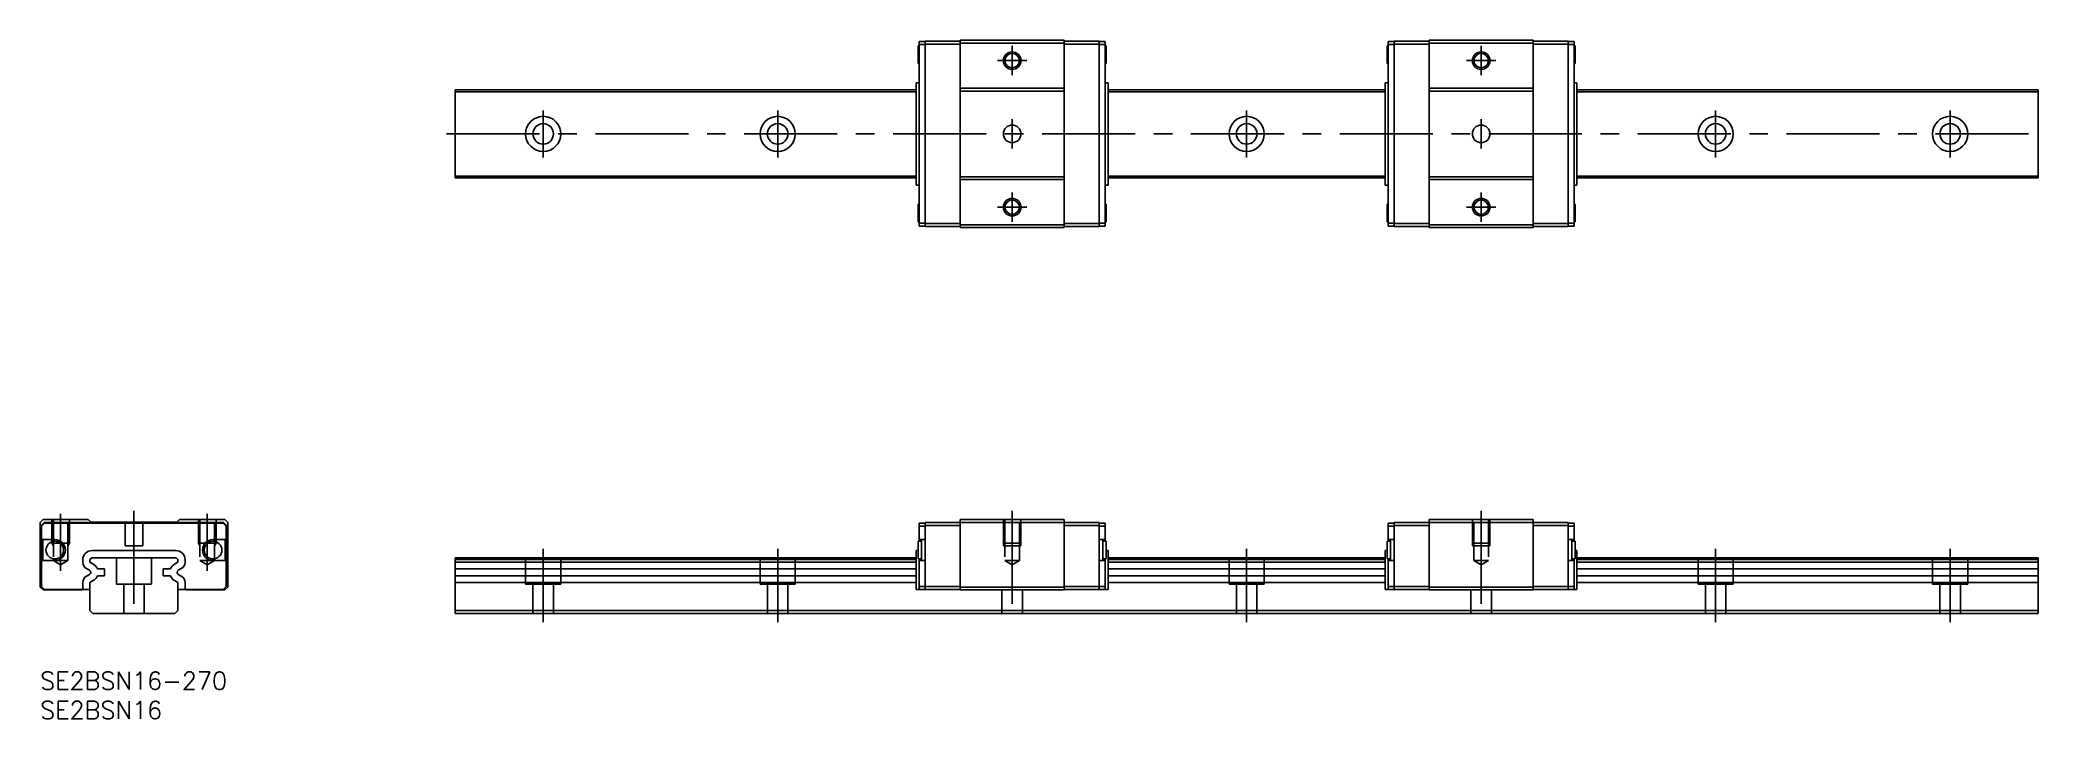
# Model space of a CAD drawing. Extents: x 0 to 342, y -8 to 108.
import ezdxf

# ---------------------------------------------------------------- set-up
doc = ezdxf.new("R2010")
doc.units = 0
doc.header["$LTSCALE"] = 0.5
doc.linetypes.add('CENTER', pattern=[50.8, 31.75, -6.35, 6.35, -6.35])
doc.linetypes.add('DASHED', pattern=[19.05, 12.7, -6.35])
for name, color, linetype in [('MSM_CENTER', 1, 'CENTER'), ('MSM_CONTINUOUS', 7, 'CONTINUOUS'), ('MSM_DASHED', 4, 'DASHED'), ('MSM_NARROW', 5, 'CONTINUOUS'), ('MSM_PART_NUMBER', 7, 'CONTINUOUS')]:
    doc.layers.add(name, color=color, linetype=linetype)
doc.styles.get("Standard").update_dxf_attribs({"font": 'txt.shx', "height": 3, "bigfont": 'bigfont.shx'})

# ---------------------------------------------------------------- blocks, each defined once
blk = doc.blocks.new('*U2')
at = {"layer": 'MSM_PART_NUMBER'}
blk.add_text('SE2BSN16-270', height=3, dxfattribs=at).set_placement((0, -3))
blk = doc.blocks.new('*U3')
at = {"layer": 'MSM_PART_NUMBER'}
blk.add_text('SE2BSN16', height=3, dxfattribs=at).set_placement((0, -8))

msp = doc.modelspace()

# ---------------------------------------------------------------- linework, layer by layer
at = {"layer": 'MSM_CENTER'}
for p, q in [((165.81, 106.82), (165.81, 101.82)), ((245.81, 106.82), (245.81, 101.82)), ((163.31, 104.32), (168.31, 104.32)), ((248.31, 104.32), (243.31, 104.32)), ((85.81, 95.82), (85.81, 87.82)), ((125.81, 95.82), (125.81, 87.82)), ((165.81, 94.32), (165.81, 89.32)), ((205.81, 95.82), (205.81, 87.82)), ((245.81, 94.32), (245.81, 89.32)), ((285.81, 95.82), (285.81, 87.82)), ((325.81, 95.82), (325.81, 87.82)), ((69.31, 91.82), (342.31, 91.82)), ((163.31, 79.32), (168.31, 79.32)), ((165.81, 81.82), (165.81, 76.82)), ((248.31, 79.32), (243.31, 79.32)), ((245.81, 81.82), (245.81, 76.82)), ((16, 27.5), (16, 8.5)), ((165.81, 27.5), (165.81, 8.5)), ((245.81, 27.5), (245.81, 8.5)), ((3.5, 27), (3.5, 17.29)), ((28.5, 27), (28.5, 17.29)), ((85.81, 21), (85.81, 8.5)), ((125.81, 21), (125.81, 8.5)), ((205.81, 21), (205.81, 8.5)), ((285.81, 21), (285.81, 8.5)), ((325.81, 21), (325.81, 8.5))]:
    msp.add_line(p, q, dxfattribs=at)
at = {"layer": 'MSM_CONTINUOUS'}
for p, q in [((149.76, 106.82), (149.76, 103.82)), ((149.96, 106.82), (149.76, 106.82)), ((149.96, 107.57), (149.96, 76.07)), ((150.96, 107.57), (149.96, 107.57)), ((150.96, 107.07), (149.96, 107.07)), ((150.96, 76.02), (150.96, 107.62)), ((150.96, 107.62), (156.96, 107.62)), ((150.96, 107.12), (156.96, 107.12)), ((156.96, 75.82), (156.96, 107.82)), ((156.96, 107.82), (174.66, 107.82)), ((156.96, 107.32), (174.66, 107.32)), ((174.66, 75.82), (174.66, 107.82)), ((180.66, 107.62), (174.66, 107.62)), ((180.66, 107.12), (174.66, 107.12)), ((180.66, 107.62), (180.66, 76.02)), ((180.66, 107.57), (181.66, 107.57)), ((180.66, 107.07), (181.66, 107.07)), ((181.66, 76.07), (181.66, 107.57)), ((181.86, 106.82), (181.66, 106.82)), ((181.86, 106.82), (181.86, 103.82)), ((229.76, 106.82), (229.76, 103.82)), ((229.76, 106.82), (229.96, 106.82)), ((230.96, 107.57), (229.96, 107.57)), ((229.96, 76.07), (229.96, 107.57)), ((230.96, 107.07), (229.96, 107.07)), ((230.96, 107.62), (230.96, 76.02)), ((230.96, 107.62), (236.96, 107.62)), ((230.96, 107.12), (236.96, 107.12)), ((236.96, 75.82), (236.96, 107.82)), ((254.66, 107.82), (236.96, 107.82)), ((254.66, 107.32), (236.96, 107.32)), ((254.66, 75.82), (254.66, 107.82)), ((260.66, 107.62), (254.66, 107.62)), ((260.66, 107.12), (254.66, 107.12)), ((260.66, 76.02), (260.66, 107.62)), ((260.66, 107.57), (261.66, 107.57)), ((260.66, 107.07), (261.66, 107.07)), ((261.66, 107.57), (261.66, 76.07)), ((261.66, 106.82), (261.86, 106.82)), ((261.86, 106.82), (261.86, 103.82)), ((149.76, 103.82), (149.96, 103.82)), ((181.66, 103.82), (181.86, 103.82)), ((229.96, 103.82), (229.76, 103.82)), ((261.86, 103.82), (261.66, 103.82)), ((70.81, 84.32), (70.81, 99.32)), ((70.81, 99.32), (149.46, 99.32)), ((149.46, 83.09), (149.46, 100.55)), ((149.96, 100.55), (149.46, 100.55)), ((156.96, 99.62), (174.66, 99.62)), ((181.66, 100.55), (182.16, 100.55)), ((182.16, 83.09), (182.16, 100.55)), ((182.16, 99.32), (229.46, 99.32)), ((229.46, 83.09), (229.46, 100.55)), ((229.96, 100.55), (229.46, 100.55)), ((254.66, 99.62), (236.96, 99.62)), ((261.66, 100.55), (262.16, 100.55)), ((262.16, 83.09), (262.16, 100.55)), ((340.81, 99.32), (262.16, 99.32)), ((340.81, 84.32), (340.81, 99.32)), ((70.81, 99.02), (149.46, 99.02)), ((156.96, 99.12), (174.66, 99.12)), ((182.16, 99.02), (229.46, 99.02)), ((254.66, 99.12), (236.96, 99.12)), ((340.81, 99.02), (262.16, 99.02)), ((70.81, 84.62), (149.46, 84.62)), ((70.81, 84.32), (149.46, 84.32)), ((149.96, 83.09), (149.46, 83.09)), ((156.96, 84.52), (174.66, 84.52)), ((156.96, 84.02), (174.66, 84.02)), ((181.66, 83.09), (182.16, 83.09)), ((182.16, 84.62), (229.46, 84.62)), ((182.16, 84.32), (229.46, 84.32)), ((229.96, 83.09), (229.46, 83.09)), ((254.66, 84.52), (236.96, 84.52)), ((254.66, 84.02), (236.96, 84.02)), ((261.66, 83.09), (262.16, 83.09)), ((340.81, 84.62), (262.16, 84.62)), ((340.81, 84.32), (262.16, 84.32)), ((149.76, 79.82), (149.76, 76.82)), ((149.96, 79.82), (149.76, 79.82)), ((181.86, 79.82), (181.66, 79.82)), ((181.86, 79.82), (181.86, 76.82)), ((229.76, 79.82), (229.76, 76.82)), ((229.76, 79.82), (229.96, 79.82)), ((261.66, 79.82), (261.86, 79.82)), ((261.86, 79.82), (261.86, 76.82)), ((149.76, 76.82), (149.96, 76.82)), ((150.96, 76.57), (149.96, 76.57)), ((150.96, 76.07), (149.96, 76.07)), ((150.96, 76.52), (156.96, 76.52)), ((150.96, 76.02), (156.96, 76.02)), ((156.96, 76.32), (174.66, 76.32)), ((156.96, 75.82), (174.66, 75.82)), ((180.66, 76.52), (174.66, 76.52)), ((180.66, 76.02), (174.66, 76.02)), ((180.66, 76.57), (181.66, 76.57)), ((180.66, 76.07), (181.66, 76.07)), ((181.66, 76.82), (181.86, 76.82)), ((229.96, 76.82), (229.76, 76.82)), ((230.96, 76.57), (229.96, 76.57)), ((230.96, 76.07), (229.96, 76.07)), ((230.96, 76.52), (236.96, 76.52)), ((230.96, 76.02), (236.96, 76.02)), ((254.66, 76.32), (236.96, 76.32)), ((254.66, 75.82), (236.96, 75.82)), ((260.66, 76.52), (254.66, 76.52)), ((260.66, 76.02), (254.66, 76.02)), ((260.66, 76.57), (261.66, 76.57)), ((260.66, 76.07), (261.66, 76.07)), ((261.86, 76.82), (261.66, 76.82)), ((0.5, 26), (0, 25.5)), ((0, 25.5), (0, 14.5)), ((0.7, 25.5), (0.2, 25)), ((0.2, 25), (0.2, 14.6)), ((0.25, 24.9), (0.75, 25.4)), ((0.25, 22.6), (0.25, 24.9)), ((8.2, 26), (0.5, 26)), ((31.3, 25.5), (0.7, 25.5)), ((0.75, 25.4), (31.25, 25.4)), ((8.7, 25.55), (8.2, 26)), ((23.3, 25.55), (8.7, 25.55)), ((23.8, 26), (23.3, 25.55)), ((31.5, 26), (23.8, 26)), ((31.25, 25.4), (31.75, 24.9)), ((31.8, 25), (31.3, 25.5)), ((32, 25.5), (31.5, 26)), ((31.75, 24.9), (31.75, 22.6)), ((31.8, 14.6), (31.8, 25)), ((32, 14.5), (32, 25.5)), ((149.96, 25.4), (149.96, 22.3)), ((150.96, 25.4), (149.96, 25.4)), ((150.96, 24.9), (149.96, 24.9)), ((150.96, 14.1), (150.96, 25.5)), ((150.96, 25.5), (180.66, 25.5)), ((150.96, 25), (156.96, 25)), ((156.96, 14), (156.96, 26)), ((156.96, 26), (174.66, 26)), ((174.66, 14), (174.66, 26)), ((180.66, 25), (174.66, 25)), ((180.66, 25.5), (180.66, 14.1)), ((180.66, 25.4), (181.66, 25.4)), ((180.66, 24.9), (181.66, 24.9)), ((181.66, 22.3), (181.66, 25.4)), ((229.96, 22.3), (229.96, 25.4)), ((230.96, 25.4), (229.96, 25.4)), ((230.96, 24.9), (229.96, 24.9)), ((230.96, 25.5), (230.96, 14.1)), ((260.66, 25.5), (230.96, 25.5)), ((230.96, 25), (236.96, 25)), ((236.96, 14), (236.96, 26)), ((254.66, 26), (236.96, 26)), ((254.66, 14), (254.66, 26)), ((260.66, 25), (254.66, 25)), ((260.66, 14.1), (260.66, 25.5)), ((260.66, 25.4), (261.66, 25.4)), ((260.66, 24.9), (261.66, 24.9)), ((261.66, 25.4), (261.66, 22.3)), ((2.5, 22.6), (0.25, 22.6)), ((0.45, 22.6), (0.45, 19)), ((23.13, 20.73), (8.87, 20.73)), ((31.75, 22.6), (29.5, 22.6)), ((31.55, 19), (31.55, 22.6)), ((149.46, 14.1), (149.46, 20.73)), ((149.76, 20.73), (149.46, 20.73)), ((150.36, 22.3), (149.76, 22.3)), ((149.76, 22.3), (149.76, 19.3)), ((150.96, 22.6), (149.96, 22.6)), ((150.36, 19), (150.36, 22.6)), ((180.66, 22.6), (181.66, 22.6)), ((181.26, 19), (181.26, 22.6)), ((181.86, 22.3), (181.26, 22.3)), ((181.86, 22.3), (181.86, 19.3)), ((181.86, 20.73), (182.16, 20.73)), ((182.16, 14.1), (182.16, 20.73)), ((229.76, 20.73), (229.46, 20.73)), ((229.46, 14.1), (229.46, 20.73)), ((229.76, 22.3), (230.36, 22.3)), ((229.76, 22.3), (229.76, 19.3)), ((230.96, 22.6), (229.96, 22.6)), ((230.36, 19), (230.36, 22.6)), ((260.66, 22.6), (261.66, 22.6)), ((261.26, 19), (261.26, 22.6)), ((261.26, 22.3), (261.86, 22.3)), ((261.86, 22.3), (261.86, 19.3)), ((261.86, 20.73), (262.16, 20.73)), ((262.16, 14.1), (262.16, 20.73)), ((0.25, 19), (2.5, 19)), ((0.25, 14.6), (0.25, 19)), ((7.27, 19.13), (7.27, 18.76)), ((7.92, 17.64), (8.43, 17.35)), ((8.8, 19.5), (8.5, 19.2)), ((8.5, 19.2), (8.5, 18.72)), ((8.5, 18.72), (9.06, 18.4)), ((23.2, 19.5), (8.8, 19.5)), ((9.78, 17.6), (11, 17.6)), ((11, 17.6), (11, 16.4)), ((21, 16.4), (21, 17.6)), ((21, 17.6), (22.22, 17.6)), ((22.94, 18.4), (23.5, 18.72)), ((23.5, 19.2), (23.2, 19.5)), ((23.5, 18.72), (23.5, 19.2)), ((23.57, 17.35), (24.08, 17.64)), ((24.73, 18.76), (24.73, 19.13)), ((29.5, 19), (31.75, 19)), ((31.75, 19), (31.75, 14.6)), ((70.81, 19.5), (149.46, 19.5)), ((70.81, 10), (70.81, 19.5)), ((70.81, 19.2), (149.46, 19.2)), ((70.81, 18.72), (149.46, 18.72)), ((70.81, 17.6), (149.46, 17.6)), ((149.76, 19.3), (150.36, 19.3)), ((149.96, 19.3), (149.96, 14.1)), ((150.96, 19), (149.96, 19)), ((180.66, 19), (181.66, 19)), ((181.26, 19.3), (181.86, 19.3)), ((181.66, 14.1), (181.66, 19.3)), ((182.16, 19.5), (229.46, 19.5)), ((182.16, 19.2), (229.46, 19.2)), ((182.16, 18.72), (229.46, 18.72)), ((182.16, 17.6), (229.46, 17.6)), ((230.36, 19.3), (229.76, 19.3)), ((229.96, 14.1), (229.96, 19.3)), ((230.96, 19), (229.96, 19)), ((260.66, 19), (261.66, 19)), ((261.86, 19.3), (261.26, 19.3)), ((261.66, 19.3), (261.66, 14.1)), ((340.81, 19.5), (262.16, 19.5)), ((340.81, 19.2), (262.16, 19.2)), ((340.81, 18.72), (262.16, 18.72)), ((340.81, 17.6), (262.16, 17.6)), ((340.81, 10), (340.81, 19.5)), ((0, 14.5), (0.5, 14)), ((0.2, 14.6), (0.7, 14.1)), ((0.75, 14.1), (0.25, 14.6)), ((0.5, 14), (7.03, 14)), ((0.7, 14.1), (8.5, 14.1)), ((7.03, 14), (7.24, 14.1)), ((7.27, 15.24), (7.27, 14.1)), ((8.43, 16.65), (7.92, 16.36)), ((9.06, 15.6), (8.5, 15.28)), ((8.5, 15.28), (8.5, 10.5)), ((11, 16.4), (9.78, 16.4)), ((22.22, 16.4), (21, 16.4)), ((23.5, 15.28), (22.94, 15.6)), ((23.5, 10.5), (23.5, 15.28)), ((23.5, 14.1), (31.3, 14.1)), ((24.08, 16.36), (23.57, 16.65)), ((24.73, 14.1), (24.73, 15.24)), ((24.76, 14.1), (24.97, 14)), ((24.97, 14), (31.5, 14)), ((31.75, 14.6), (31.25, 14.1)), ((31.3, 14.1), (31.8, 14.6)), ((31.5, 14), (32, 14.5)), ((70.81, 16.4), (149.46, 16.4)), ((70.81, 15.28), (149.46, 15.28)), ((149.46, 14.1), (156.91, 14.1)), ((156.96, 14.6), (149.96, 14.6)), ((156.91, 14.1), (156.91, 14.15)), ((156.91, 14.15), (156.96, 14.15)), ((156.96, 14.5), (174.66, 14.5)), ((156.96, 14), (174.66, 14)), ((174.66, 14.6), (181.66, 14.6)), ((174.71, 14.15), (174.66, 14.15)), ((174.71, 14.15), (174.71, 14.1)), ((182.16, 14.1), (174.71, 14.1)), ((182.16, 16.4), (229.46, 16.4)), ((182.16, 15.28), (229.46, 15.28)), ((229.46, 14.1), (236.91, 14.1)), ((236.96, 14.6), (229.96, 14.6)), ((236.91, 14.15), (236.96, 14.15)), ((236.91, 14.15), (236.91, 14.1)), ((254.66, 14.5), (236.96, 14.5)), ((254.66, 14), (236.96, 14)), ((254.66, 14.6), (261.66, 14.6)), ((254.71, 14.15), (254.66, 14.15)), ((254.71, 14.1), (254.71, 14.15)), ((262.16, 14.1), (254.71, 14.1)), ((340.81, 16.4), (262.16, 16.4)), ((340.81, 15.28), (262.16, 15.28)), ((8.5, 10.5), (9, 10)), ((23, 10), (23.5, 10.5)), ((70.81, 10.5), (340.81, 10.5)), ((9, 10), (23, 10)), ((70.81, 10), (340.81, 10))]:
    msp.add_line(p, q, dxfattribs=at)
for centre, radius in [((165.81, 104.32), 1.23), ((245.81, 104.32), 1.23), ((85.81, 91.82), 3), ((85.81, 91.82), 1.75), ((125.81, 91.82), 3), ((125.81, 91.82), 1.75), ((165.81, 91.82), 1.5), ((205.81, 91.82), 3), ((205.81, 91.82), 1.75), ((245.81, 91.82), 1.5), ((285.81, 91.82), 3), ((285.81, 91.82), 1.75), ((325.81, 91.82), 3), ((325.81, 91.82), 1.75), ((165.81, 79.32), 1.23), ((245.81, 79.32), 1.23), ((2.5, 20.8), 1.5), ((29.5, 20.8), 1.5)]:
    msp.add_circle(centre, radius, dxfattribs=at)
for centre, radius, start, end in [((2.5, 20.8), 1.8, 270, 90), ((8.87, 19.13), 1.6, 90, 180), ((23.13, 19.13), 1.6, 0, 90), ((29.5, 20.8), 1.8, 90, 270), ((8.57, 18.76), 1.3, 180, 239.9972), ((8.23, 17), 0.4, 300.0028, 59.9972), ((8.19, 16.88), 1.75, 24.1151, 60.0008), ((23.81, 16.88), 1.75, 119.9992, 155.8849), ((23.77, 17), 0.4, 120.0028, 239.9972), ((23.43, 18.76), 1.3, 300.0028, 0), ((8.57, 15.24), 1.3, 120.0028, 180), ((8.19, 17.11), 1.75, 299.9992, 335.8849), ((23.81, 17.11), 1.75, 204.1151, 240.0008), ((23.43, 15.24), 1.3, 0, 59.9972)]:
    msp.add_arc(centre, radius, start, end, dxfattribs=at)
at = {"layer": 'MSM_DASHED'}
for p, q in [((2, 26), (2, 22)), ((2.27, 26), (2.27, 19)), ((4.73, 19), (4.73, 26)), ((5, 26), (5, 22)), ((14.5, 25.55), (14.5, 21.55)), ((17.5, 25.55), (17.5, 21.55)), ((27, 26), (27, 22)), ((27.27, 26), (27.27, 19)), ((29.73, 19), (29.73, 26)), ((30, 26), (30, 22)), ((164.31, 26), (164.31, 21.55)), ((164.58, 26), (164.58, 19)), ((167.04, 19), (167.04, 26)), ((167.31, 26), (167.31, 21.55)), ((244.31, 26), (244.31, 21.55)), ((244.58, 19), (244.58, 26)), ((247.04, 26), (247.04, 19)), ((247.31, 26), (247.31, 21.55)), ((2, 22), (5, 22)), ((2, 22), (2.27, 21.53)), ((5, 22), (4.73, 21.53)), ((14.5, 21.55), (17.5, 21.55)), ((27, 22), (30, 22)), ((27, 22), (27.27, 21.53)), ((30, 22), (29.73, 21.53)), ((164.31, 22), (167.31, 22)), ((164.31, 22), (164.58, 21.53)), ((164.31, 21.55), (167.31, 21.55)), ((167.31, 22), (167.04, 21.53)), ((247.31, 22), (244.31, 22)), ((244.31, 22), (244.58, 21.53)), ((244.31, 21.55), (247.31, 21.55)), ((247.31, 22), (247.04, 21.53)), ((2.27, 19), (3.5, 18.29)), ((2.27, 19), (4.73, 19)), ((3.5, 18.29), (4.73, 19)), ((13, 19.5), (13, 15)), ((19, 19.5), (19, 15)), ((27.27, 19), (28.5, 18.29)), ((27.27, 19), (29.73, 19)), ((28.5, 18.29), (29.73, 19)), ((82.81, 19.5), (82.81, 15)), ((88.81, 19.5), (88.81, 15)), ((122.81, 19.5), (122.81, 15)), ((128.81, 19.5), (128.81, 15)), ((164.58, 19), (165.81, 18.29)), ((164.58, 19), (167.04, 19)), ((165.81, 18.29), (167.04, 19)), ((202.81, 19.5), (202.81, 15)), ((208.81, 19.5), (208.81, 15)), ((245.81, 18.29), (244.58, 19)), ((247.04, 19), (244.58, 19)), ((247.04, 19), (245.81, 18.29)), ((282.81, 19.5), (282.81, 15)), ((288.81, 19.5), (288.81, 15)), ((322.81, 19.5), (322.81, 15)), ((328.81, 19.5), (328.81, 15)), ((19, 15), (13, 15)), ((14.25, 15), (14.25, 10)), ((17.75, 15), (17.75, 10)), ((88.81, 15), (82.81, 15)), ((84.06, 15), (84.06, 10)), ((87.56, 15), (87.56, 10)), ((128.81, 15), (122.81, 15)), ((124.06, 15), (124.06, 10)), ((127.56, 15), (127.56, 10)), ((164.06, 14), (164.06, 10)), ((167.56, 14), (167.56, 10)), ((208.81, 15), (202.81, 15)), ((204.06, 15), (204.06, 10)), ((207.56, 15), (207.56, 10)), ((244.06, 14), (244.06, 10)), ((247.56, 14), (247.56, 10)), ((282.81, 15), (288.81, 15)), ((284.06, 15), (284.06, 10)), ((287.56, 15), (287.56, 10)), ((322.81, 15), (328.81, 15)), ((324.06, 15), (324.06, 10)), ((327.56, 15), (327.56, 10))]:
    msp.add_line(p, q, dxfattribs=at)
at = {"layer": 'MSM_NARROW'}
for centre in [(165.81, 104.32), (245.81, 104.32), (165.81, 79.32), (245.81, 79.32)]:
    msp.add_circle(centre, 1.5, dxfattribs=at)

# ---------------------------------------------------------------- block references
at = {"layer": 'MSM_CONTINUOUS'}
for name in ['*U2', '*U3']:
    msp.add_blockref(name, (0, 0), dxfattribs=at)

doc.saveas('drawing.dxf')
